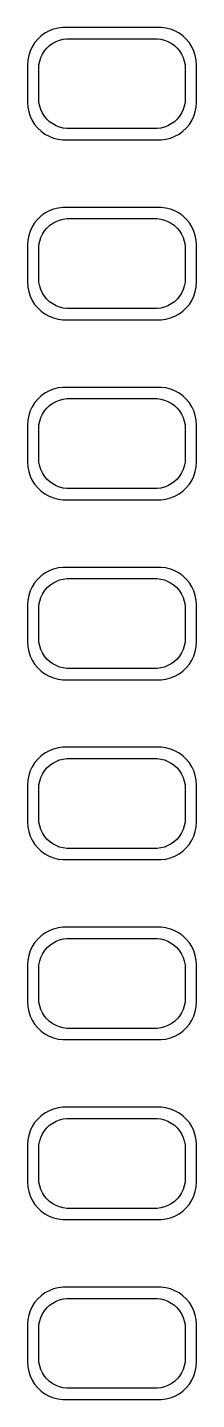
# Model space of a CAD drawing. Header units: metres. Extents: x -11 to 11, y 353 to 703.
# Drawn here: x -11.2 to 11.2, y 520.5 to 703.5 of the extents above; entities that cross this region are included whole.
import ezdxf

# ---------------------------------------------------------------- set-up
doc = ezdxf.new("R2010")
doc.units = ezdxf.units.M

msp = doc.modelspace()

# ---------------------------------------------------------------- linework, layer by layer
for p, q in [((-8.92912, 702.722), (-9.43712, 702.353)), ((-8.37889, 703.024), (-8.92912, 702.722)), ((-7.79507, 703.255), (-8.37889, 703.024)), ((-7.1869, 703.411), (-7.79507, 703.255)), ((-6.56395, 703.49), (-7.1869, 703.411)), ((6.56395, 703.49), (-6.56395, 703.49)), ((7.1869, 703.411), (6.56395, 703.49)), ((7.79507, 703.255), (7.1869, 703.411)), ((8.37889, 703.024), (7.79507, 703.255)), ((8.92912, 702.722), (8.37889, 703.024)), ((9.43712, 702.353), (8.92912, 702.722)), ((-10.6315, 700.909), (-10.8989, 700.341)), ((-10.2951, 701.439), (-10.6315, 700.909)), ((-9.89484, 701.923), (-10.2951, 701.439)), ((-9.43712, 702.353), (-9.89484, 701.923)), ((-8.66586, 700.738), (-8.29968, 701.082)), ((-8.29968, 701.082), (-7.8933, 701.377)), ((-7.8933, 701.377), (-7.45311, 701.619)), ((-7.45311, 701.619), (-6.98605, 701.804)), ((-6.98605, 701.804), (-6.49951, 701.929)), ((-6.49951, 701.929), (-6.00116, 701.992)), ((-6.00116, 701.992), (6.00116, 701.992)), ((6.00116, 701.992), (6.49951, 701.929)), ((6.49951, 701.929), (6.98605, 701.804)), ((6.98605, 701.804), (7.45311, 701.619)), ((7.45311, 701.619), (7.8933, 701.377)), ((7.8933, 701.377), (8.29968, 701.082)), ((8.29968, 701.082), (8.66586, 700.738)), ((9.89484, 701.923), (9.43712, 702.353)), ((10.2951, 701.439), (9.89484, 701.923)), ((10.6315, 700.909), (10.2951, 701.439)), ((10.8989, 700.341), (10.6315, 700.909)), ((-11.2106, 699.127), (-11.25, 698.5)), ((-11.0929, 699.743), (-11.2106, 699.127)), ((-10.8989, 700.341), (-11.0929, 699.743)), ((-9.71844, 698.501), (-9.62433, 698.995)), ((-9.62433, 698.995), (-9.4691, 699.472)), ((-9.4691, 699.472), (-9.25522, 699.927)), ((-9.25522, 699.927), (-8.98605, 700.351)), ((-8.98605, 700.351), (-8.66586, 700.738)), ((8.66586, 700.738), (8.98605, 700.351)), ((8.98605, 700.351), (9.25522, 699.927)), ((9.25522, 699.927), (9.4691, 699.472)), ((9.4691, 699.472), (9.62433, 698.995)), ((9.62433, 698.995), (9.71844, 698.501)), ((11.0929, 699.743), (10.8989, 700.341)), ((11.2106, 699.127), (11.0929, 699.743)), ((11.25, 698.5), (11.2106, 699.127)), ((-11.25, 698.5), (-11.25, 693.5)), ((-9.75, 698), (-9.71844, 698.501)), ((-9.75, 694), (-9.75, 698)), ((9.71844, 698.501), (9.75, 698)), ((9.75, 698), (9.75, 694)), ((11.25, 693.5), (11.25, 698.5)), ((-11.25, 693.5), (-11.2106, 692.873)), ((-9.71844, 693.499), (-9.75, 694)), ((-9.62433, 693.005), (-9.71844, 693.499)), ((9.71844, 693.499), (9.62433, 693.005)), ((9.75, 694), (9.71844, 693.499)), ((11.2106, 692.873), (11.25, 693.5)), ((-11.2106, 692.873), (-11.0929, 692.257)), ((-11.0929, 692.257), (-10.8989, 691.659)), ((-9.4691, 692.528), (-9.62433, 693.005)), ((-9.25522, 692.073), (-9.4691, 692.528)), ((-8.98605, 691.649), (-9.25522, 692.073)), ((9.25522, 692.073), (8.98605, 691.649)), ((9.4691, 692.528), (9.25522, 692.073)), ((9.62433, 693.005), (9.4691, 692.528)), ((10.8989, 691.659), (11.0929, 692.257)), ((11.0929, 692.257), (11.2106, 692.873)), ((-10.8989, 691.659), (-10.6315, 691.091)), ((-10.6315, 691.091), (-10.2951, 690.561)), ((-10.2951, 690.561), (-9.89484, 690.077)), ((-9.89484, 690.077), (-9.43712, 689.647)), ((-8.66586, 691.262), (-8.98605, 691.649)), ((-8.29968, 690.918), (-8.66586, 691.262)), ((-7.8933, 690.623), (-8.29968, 690.918)), ((-7.45311, 690.381), (-7.8933, 690.623)), ((-6.98605, 690.196), (-7.45311, 690.381)), ((-6.49951, 690.071), (-6.98605, 690.196)), ((-6.00116, 690.008), (-6.49951, 690.071)), ((6.00116, 690.008), (-6.00116, 690.008)), ((6.49951, 690.071), (6.00116, 690.008)), ((6.98605, 690.196), (6.49951, 690.071)), ((7.45311, 690.381), (6.98605, 690.196)), ((7.8933, 690.623), (7.45311, 690.381)), ((8.29968, 690.918), (7.8933, 690.623)), ((8.66586, 691.262), (8.29968, 690.918)), ((8.98605, 691.649), (8.66586, 691.262)), ((9.43712, 689.647), (9.89484, 690.077)), ((9.89484, 690.077), (10.2951, 690.561)), ((10.2951, 690.561), (10.6315, 691.091)), ((10.6315, 691.091), (10.8989, 691.659)), ((-9.43712, 689.647), (-8.92912, 689.278)), ((-8.92912, 689.278), (-8.37889, 688.976)), ((-8.37889, 688.976), (-7.79507, 688.745)), ((-7.79507, 688.745), (-7.1869, 688.589)), ((-7.1869, 688.589), (-6.56395, 688.51)), ((-6.56395, 688.51), (6.56395, 688.51)), ((6.56395, 688.51), (7.1869, 688.589)), ((7.1869, 688.589), (7.79507, 688.745)), ((7.79507, 688.745), (8.37889, 688.976)), ((8.37889, 688.976), (8.92912, 689.278)), ((8.92912, 689.278), (9.43712, 689.647)), ((-8.37889, 679.024), (-8.92912, 678.722)), ((-7.79507, 679.255), (-8.37889, 679.024)), ((-7.1869, 679.411), (-7.79507, 679.255)), ((-6.56395, 679.49), (-7.1869, 679.411)), ((6.56395, 679.49), (-6.56395, 679.49)), ((7.1869, 679.411), (6.56395, 679.49)), ((7.79507, 679.255), (7.1869, 679.411)), ((8.37889, 679.024), (7.79507, 679.255)), ((8.92912, 678.722), (8.37889, 679.024)), ((-10.2951, 677.439), (-10.6315, 676.909)), ((-9.89484, 677.923), (-10.2951, 677.439)), ((-9.43712, 678.353), (-9.89484, 677.923)), ((-8.92912, 678.722), (-9.43712, 678.353)), ((-8.66586, 676.738), (-8.29968, 677.082)), ((-8.29968, 677.082), (-7.8933, 677.377)), ((-7.8933, 677.377), (-7.45311, 677.619)), ((-7.45311, 677.619), (-6.98605, 677.804)), ((-6.98605, 677.804), (-6.49951, 677.929)), ((-6.49951, 677.929), (-6.00116, 677.992)), ((-6.00116, 677.992), (6.00116, 677.992)), ((6.00116, 677.992), (6.49951, 677.929)), ((6.49951, 677.929), (6.98605, 677.804)), ((6.98605, 677.804), (7.45311, 677.619)), ((7.45311, 677.619), (7.8933, 677.377)), ((7.8933, 677.377), (8.29968, 677.082)), ((8.29968, 677.082), (8.66586, 676.738)), ((9.43712, 678.353), (8.92912, 678.722)), ((9.89484, 677.923), (9.43712, 678.353)), ((10.2951, 677.439), (9.89484, 677.923)), ((10.6315, 676.909), (10.2951, 677.439)), ((-11.0929, 675.743), (-11.2106, 675.127)), ((-10.8989, 676.341), (-11.0929, 675.743)), ((-10.6315, 676.909), (-10.8989, 676.341)), ((-9.62433, 674.995), (-9.4691, 675.472)), ((-9.4691, 675.472), (-9.25522, 675.927)), ((-9.25522, 675.927), (-8.98605, 676.351)), ((-8.98605, 676.351), (-8.66586, 676.738)), ((8.66586, 676.738), (8.98605, 676.351)), ((8.98605, 676.351), (9.25522, 675.927)), ((9.25522, 675.927), (9.4691, 675.472)), ((9.4691, 675.472), (9.62433, 674.995)), ((10.8989, 676.341), (10.6315, 676.909)), ((11.0929, 675.743), (10.8989, 676.341)), ((11.2106, 675.127), (11.0929, 675.743)), ((-11.2106, 675.127), (-11.25, 674.5)), ((-11.25, 674.5), (-11.25, 669.5)), ((-9.75, 674), (-9.71844, 674.501)), ((-9.75, 670), (-9.75, 674)), ((-9.71844, 674.501), (-9.62433, 674.995)), ((9.62433, 674.995), (9.71844, 674.501)), ((9.71844, 674.501), (9.75, 674)), ((9.75, 674), (9.75, 670)), ((11.25, 674.5), (11.2106, 675.127)), ((11.25, 669.5), (11.25, 674.5)), ((-9.71844, 669.499), (-9.75, 670)), ((9.75, 670), (9.71844, 669.499)), ((-11.25, 669.5), (-11.2106, 668.873)), ((-11.2106, 668.873), (-11.0929, 668.257)), ((-11.0929, 668.257), (-10.8989, 667.659)), ((-9.62433, 669.005), (-9.71844, 669.499)), ((-9.4691, 668.528), (-9.62433, 669.005)), ((-9.25522, 668.073), (-9.4691, 668.528)), ((-8.98605, 667.649), (-9.25522, 668.073)), ((9.25522, 668.073), (8.98605, 667.649)), ((9.4691, 668.528), (9.25522, 668.073)), ((9.62433, 669.005), (9.4691, 668.528)), ((9.71844, 669.499), (9.62433, 669.005)), ((10.8989, 667.659), (11.0929, 668.257)), ((11.0929, 668.257), (11.2106, 668.873)), ((11.2106, 668.873), (11.25, 669.5)), ((-10.8989, 667.659), (-10.6315, 667.091)), ((-10.6315, 667.091), (-10.2951, 666.561)), ((-10.2951, 666.561), (-9.89484, 666.077)), ((-9.89484, 666.077), (-9.43712, 665.647)), ((-8.66586, 667.262), (-8.98605, 667.649)), ((-8.29968, 666.918), (-8.66586, 667.262)), ((-7.8933, 666.623), (-8.29968, 666.918)), ((-7.45311, 666.381), (-7.8933, 666.623)), ((-6.98605, 666.196), (-7.45311, 666.381)), ((-6.49951, 666.071), (-6.98605, 666.196)), ((-6.00116, 666.008), (-6.49951, 666.071)), ((6.49951, 666.071), (6.00116, 666.008)), ((6.98605, 666.196), (6.49951, 666.071)), ((7.45311, 666.381), (6.98605, 666.196)), ((7.8933, 666.623), (7.45311, 666.381)), ((8.29968, 666.918), (7.8933, 666.623)), ((8.66586, 667.262), (8.29968, 666.918)), ((8.98605, 667.649), (8.66586, 667.262)), ((9.43712, 665.647), (9.89484, 666.077)), ((9.89484, 666.077), (10.2951, 666.561)), ((10.2951, 666.561), (10.6315, 667.091)), ((10.6315, 667.091), (10.8989, 667.659)), ((-9.43712, 665.647), (-8.92912, 665.278)), ((-8.92912, 665.278), (-8.37889, 664.976)), ((-8.37889, 664.976), (-7.79507, 664.745)), ((-7.79507, 664.745), (-7.1869, 664.589)), ((-7.1869, 664.589), (-6.56395, 664.51)), ((-6.56395, 664.51), (6.56395, 664.51)), ((6.00116, 666.008), (-6.00116, 666.008)), ((6.56395, 664.51), (7.1869, 664.589)), ((7.1869, 664.589), (7.79507, 664.745)), ((7.79507, 664.745), (8.37889, 664.976)), ((8.37889, 664.976), (8.92912, 665.278)), ((8.92912, 665.278), (9.43712, 665.647)), ((-7.79507, 655.255), (-8.37889, 655.024)), ((-7.1869, 655.411), (-7.79507, 655.255)), ((-6.56395, 655.49), (-7.1869, 655.411)), ((6.56395, 655.49), (-6.56395, 655.49)), ((7.1869, 655.411), (6.56395, 655.49)), ((7.79507, 655.255), (7.1869, 655.411)), ((8.37889, 655.024), (7.79507, 655.255)), ((-10.2951, 653.439), (-10.6315, 652.909)), ((-9.89484, 653.923), (-10.2951, 653.439)), ((-9.43712, 654.353), (-9.89484, 653.923)), ((-8.92912, 654.722), (-9.43712, 654.353)), ((-8.37889, 655.024), (-8.92912, 654.722)), ((-8.29968, 653.082), (-7.8933, 653.377)), ((-7.8933, 653.377), (-7.45311, 653.619)), ((-7.45311, 653.619), (-6.98605, 653.804)), ((-6.98605, 653.804), (-6.49951, 653.929)), ((-6.49951, 653.929), (-6.00116, 653.992)), ((-6.00116, 653.992), (6.00116, 653.992)), ((6.00116, 653.992), (6.49951, 653.929)), ((6.49951, 653.929), (6.98605, 653.804)), ((6.98605, 653.804), (7.45311, 653.619)), ((7.45311, 653.619), (7.8933, 653.377)), ((7.8933, 653.377), (8.29968, 653.082)), ((8.92912, 654.722), (8.37889, 655.024)), ((9.43712, 654.353), (8.92912, 654.722)), ((9.89484, 653.923), (9.43712, 654.353)), ((10.2951, 653.439), (9.89484, 653.923)), ((10.6315, 652.909), (10.2951, 653.439)), ((-11.0929, 651.743), (-11.2106, 651.127)), ((-10.8989, 652.341), (-11.0929, 651.743)), ((-10.6315, 652.909), (-10.8989, 652.341)), ((-9.62433, 650.995), (-9.4691, 651.472)), ((-9.4691, 651.472), (-9.25522, 651.927)), ((-9.25522, 651.927), (-8.98605, 652.351)), ((-8.98605, 652.351), (-8.66586, 652.738)), ((-8.66586, 652.738), (-8.29968, 653.082)), ((8.29968, 653.082), (8.66586, 652.738)), ((8.66586, 652.738), (8.98605, 652.351)), ((8.98605, 652.351), (9.25522, 651.927)), ((9.25522, 651.927), (9.4691, 651.472)), ((9.4691, 651.472), (9.62433, 650.995)), ((10.8989, 652.341), (10.6315, 652.909)), ((11.0929, 651.743), (10.8989, 652.341)), ((11.2106, 651.127), (11.0929, 651.743)), ((-11.2106, 651.127), (-11.25, 650.5)), ((-11.25, 650.5), (-11.25, 645.5)), ((-9.75, 650), (-9.71844, 650.501)), ((-9.75, 646), (-9.75, 650)), ((-9.71844, 650.501), (-9.62433, 650.995)), ((9.62433, 650.995), (9.71844, 650.501)), ((9.71844, 650.501), (9.75, 650)), ((9.75, 650), (9.75, 646)), ((11.25, 650.5), (11.2106, 651.127)), ((11.25, 645.5), (11.25, 650.5)), ((-9.71844, 645.499), (-9.75, 646)), ((9.75, 646), (9.71844, 645.499)), ((-11.25, 645.5), (-11.2106, 644.873)), ((-11.2106, 644.873), (-11.0929, 644.257)), ((-11.0929, 644.257), (-10.8989, 643.659)), ((-9.62433, 645.005), (-9.71844, 645.499)), ((-9.4691, 644.528), (-9.62433, 645.005)), ((-9.25522, 644.073), (-9.4691, 644.528)), ((9.4691, 644.528), (9.25522, 644.073)), ((9.62433, 645.005), (9.4691, 644.528)), ((9.71844, 645.499), (9.62433, 645.005)), ((10.8989, 643.659), (11.0929, 644.257)), ((11.0929, 644.257), (11.2106, 644.873)), ((11.2106, 644.873), (11.25, 645.5)), ((-10.8989, 643.659), (-10.6315, 643.091)), ((-10.6315, 643.091), (-10.2951, 642.561)), ((-10.2951, 642.561), (-9.89484, 642.077)), ((-8.98605, 643.649), (-9.25522, 644.073)), ((-8.66586, 643.262), (-8.98605, 643.649)), ((-8.29968, 642.918), (-8.66586, 643.262)), ((-7.8933, 642.623), (-8.29968, 642.918)), ((-7.45311, 642.381), (-7.8933, 642.623)), ((-6.98605, 642.196), (-7.45311, 642.381)), ((7.45311, 642.381), (6.98605, 642.196)), ((7.8933, 642.623), (7.45311, 642.381)), ((8.29968, 642.918), (7.8933, 642.623)), ((8.66586, 643.262), (8.29968, 642.918)), ((8.98605, 643.649), (8.66586, 643.262)), ((9.25522, 644.073), (8.98605, 643.649)), ((9.89484, 642.077), (10.2951, 642.561)), ((10.2951, 642.561), (10.6315, 643.091)), ((10.6315, 643.091), (10.8989, 643.659)), ((-9.89484, 642.077), (-9.43712, 641.647)), ((-9.43712, 641.647), (-8.92912, 641.278)), ((-8.92912, 641.278), (-8.37889, 640.976)), ((-8.37889, 640.976), (-7.79507, 640.745)), ((-7.79507, 640.745), (-7.1869, 640.589)), ((-7.1869, 640.589), (-6.56395, 640.51)), ((-6.49951, 642.071), (-6.98605, 642.196)), ((-6.56395, 640.51), (6.56395, 640.51)), ((-6.00116, 642.008), (-6.49951, 642.071)), ((6.00116, 642.008), (-6.00116, 642.008)), ((6.49951, 642.071), (6.00116, 642.008)), ((6.98605, 642.196), (6.49951, 642.071)), ((6.56395, 640.51), (7.1869, 640.589)), ((7.1869, 640.589), (7.79507, 640.745)), ((7.79507, 640.745), (8.37889, 640.976)), ((8.37889, 640.976), (8.92912, 641.278)), ((8.92912, 641.278), (9.43712, 641.647)), ((9.43712, 641.647), (9.89484, 642.077)), ((-7.1869, 631.411), (-7.79507, 631.255)), ((-6.56395, 631.49), (-7.1869, 631.411)), ((6.56395, 631.49), (-6.56395, 631.49)), ((7.1869, 631.411), (6.56395, 631.49)), ((7.79507, 631.255), (7.1869, 631.411)), ((-9.89484, 629.923), (-10.2951, 629.439)), ((-9.43712, 630.353), (-9.89484, 629.923)), ((-8.92912, 630.722), (-9.43712, 630.353)), ((-8.37889, 631.024), (-8.92912, 630.722)), ((-7.79507, 631.255), (-8.37889, 631.024)), ((-7.8933, 629.377), (-7.45311, 629.619)), ((-7.45311, 629.619), (-6.98605, 629.804)), ((-6.98605, 629.804), (-6.49951, 629.929)), ((-6.49951, 629.929), (-6.00116, 629.992)), ((-6.00116, 629.992), (6.00116, 629.992)), ((6.00116, 629.992), (6.49951, 629.929)), ((6.49951, 629.929), (6.98605, 629.804)), ((6.98605, 629.804), (7.45311, 629.619)), ((7.45311, 629.619), (7.8933, 629.377)), ((8.37889, 631.024), (7.79507, 631.255)), ((8.92912, 630.722), (8.37889, 631.024)), ((9.43712, 630.353), (8.92912, 630.722)), ((9.89484, 629.923), (9.43712, 630.353)), ((10.2951, 629.439), (9.89484, 629.923)), ((-11.0929, 627.743), (-11.2106, 627.127)), ((-10.8989, 628.341), (-11.0929, 627.743)), ((-10.6315, 628.909), (-10.8989, 628.341)), ((-10.2951, 629.439), (-10.6315, 628.909)), ((-9.4691, 627.472), (-9.25522, 627.927)), ((-9.25522, 627.927), (-8.98605, 628.351)), ((-8.98605, 628.351), (-8.66586, 628.738)), ((-8.66586, 628.738), (-8.29968, 629.082)), ((-8.29968, 629.082), (-7.8933, 629.377)), ((7.8933, 629.377), (8.29968, 629.082)), ((8.29968, 629.082), (8.66586, 628.738)), ((8.66586, 628.738), (8.98605, 628.351)), ((8.98605, 628.351), (9.25522, 627.927)), ((9.25522, 627.927), (9.4691, 627.472)), ((10.6315, 628.909), (10.2951, 629.439)), ((10.8989, 628.341), (10.6315, 628.909)), ((11.0929, 627.743), (10.8989, 628.341)), ((11.2106, 627.127), (11.0929, 627.743)), ((-11.2106, 627.127), (-11.25, 626.5)), ((-11.25, 626.5), (-11.25, 621.5)), ((-9.75, 626), (-9.71844, 626.501)), ((-9.75, 622), (-9.75, 626)), ((-9.71844, 626.501), (-9.62433, 626.995)), ((-9.62433, 626.995), (-9.4691, 627.472)), ((9.4691, 627.472), (9.62433, 626.995)), ((9.62433, 626.995), (9.71844, 626.501)), ((9.71844, 626.501), (9.75, 626)), ((9.75, 626), (9.75, 622)), ((11.25, 626.5), (11.2106, 627.127)), ((11.25, 621.5), (11.25, 626.5)), ((-11.25, 621.5), (-11.2106, 620.873)), ((-11.2106, 620.873), (-11.0929, 620.257)), ((-9.71844, 621.499), (-9.75, 622)), ((-9.62433, 621.005), (-9.71844, 621.499)), ((-9.4691, 620.528), (-9.62433, 621.005)), ((-9.25522, 620.073), (-9.4691, 620.528)), ((9.4691, 620.528), (9.25522, 620.073)), ((9.62433, 621.005), (9.4691, 620.528)), ((9.71844, 621.499), (9.62433, 621.005)), ((9.75, 622), (9.71844, 621.499)), ((11.0929, 620.257), (11.2106, 620.873)), ((11.2106, 620.873), (11.25, 621.5)), ((-11.0929, 620.257), (-10.8989, 619.659)), ((-10.8989, 619.659), (-10.6315, 619.091)), ((-10.6315, 619.091), (-10.2951, 618.561)), ((-10.2951, 618.561), (-9.89484, 618.077)), ((-8.98605, 619.649), (-9.25522, 620.073)), ((-8.66586, 619.262), (-8.98605, 619.649)), ((-8.29968, 618.918), (-8.66586, 619.262)), ((-7.8933, 618.623), (-8.29968, 618.918)), ((-7.45311, 618.381), (-7.8933, 618.623)), ((7.8933, 618.623), (7.45311, 618.381)), ((8.29968, 618.918), (7.8933, 618.623)), ((8.66586, 619.262), (8.29968, 618.918)), ((8.98605, 619.649), (8.66586, 619.262)), ((9.25522, 620.073), (8.98605, 619.649)), ((9.89484, 618.077), (10.2951, 618.561)), ((10.2951, 618.561), (10.6315, 619.091)), ((10.6315, 619.091), (10.8989, 619.659)), ((10.8989, 619.659), (11.0929, 620.257)), ((-9.89484, 618.077), (-9.43712, 617.647)), ((-9.43712, 617.647), (-8.92912, 617.278)), ((-8.92912, 617.278), (-8.37889, 616.976)), ((-8.37889, 616.976), (-7.79507, 616.745)), ((-7.79507, 616.745), (-7.1869, 616.589)), ((-6.98605, 618.196), (-7.45311, 618.381)), ((-6.49951, 618.071), (-6.98605, 618.196)), ((-6.00116, 618.008), (-6.49951, 618.071)), ((6.00116, 618.008), (-6.00116, 618.008)), ((6.49951, 618.071), (6.00116, 618.008)), ((6.98605, 618.196), (6.49951, 618.071)), ((7.45311, 618.381), (6.98605, 618.196)), ((7.1869, 616.589), (7.79507, 616.745)), ((7.79507, 616.745), (8.37889, 616.976)), ((8.37889, 616.976), (8.92912, 617.278)), ((8.92912, 617.278), (9.43712, 617.647)), ((9.43712, 617.647), (9.89484, 618.077)), ((-7.1869, 616.589), (-6.56395, 616.51)), ((-6.56395, 616.51), (6.56395, 616.51)), ((6.56395, 616.51), (7.1869, 616.589)), ((-9.89484, 605.923), (-10.2951, 605.439)), ((-9.43712, 606.353), (-9.89484, 605.923)), ((-8.92912, 606.722), (-9.43712, 606.353)), ((-8.37889, 607.024), (-8.92912, 606.722)), ((-7.79507, 607.255), (-8.37889, 607.024)), ((-7.1869, 607.411), (-7.79507, 607.255)), ((-7.45311, 605.619), (-6.98605, 605.804)), ((-6.56395, 607.49), (-7.1869, 607.411)), ((-6.98605, 605.804), (-6.49951, 605.929)), ((6.56395, 607.49), (-6.56395, 607.49)), ((-6.49951, 605.929), (-6.00116, 605.992)), ((-6.00116, 605.992), (6.00116, 605.992)), ((6.00116, 605.992), (6.49951, 605.929)), ((6.49951, 605.929), (6.98605, 605.804)), ((7.1869, 607.411), (6.56395, 607.49)), ((6.98605, 605.804), (7.45311, 605.619)), ((7.79507, 607.255), (7.1869, 607.411)), ((8.37889, 607.024), (7.79507, 607.255)), ((8.92912, 606.722), (8.37889, 607.024)), ((9.43712, 606.353), (8.92912, 606.722)), ((9.89484, 605.923), (9.43712, 606.353)), ((10.2951, 605.439), (9.89484, 605.923)), ((-10.8989, 604.341), (-11.0929, 603.743)), ((-10.6315, 604.909), (-10.8989, 604.341)), ((-10.2951, 605.439), (-10.6315, 604.909)), ((-9.4691, 603.472), (-9.25522, 603.927)), ((-9.25522, 603.927), (-8.98605, 604.351)), ((-8.98605, 604.351), (-8.66586, 604.738)), ((-8.66586, 604.738), (-8.29968, 605.082)), ((-8.29968, 605.082), (-7.8933, 605.377)), ((-7.8933, 605.377), (-7.45311, 605.619)), ((7.45311, 605.619), (7.8933, 605.377)), ((7.8933, 605.377), (8.29968, 605.082)), ((8.29968, 605.082), (8.66586, 604.738)), ((8.66586, 604.738), (8.98605, 604.351)), ((8.98605, 604.351), (9.25522, 603.927)), ((9.25522, 603.927), (9.4691, 603.472)), ((10.6315, 604.909), (10.2951, 605.439)), ((10.8989, 604.341), (10.6315, 604.909)), ((11.0929, 603.743), (10.8989, 604.341)), ((-11.2106, 603.127), (-11.25, 602.5)), ((-11.25, 602.5), (-11.25, 597.5)), ((-11.0929, 603.743), (-11.2106, 603.127)), ((-9.75, 602), (-9.71844, 602.501)), ((-9.71844, 602.501), (-9.62433, 602.995)), ((-9.62433, 602.995), (-9.4691, 603.472)), ((9.4691, 603.472), (9.62433, 602.995)), ((9.62433, 602.995), (9.71844, 602.501)), ((9.71844, 602.501), (9.75, 602)), ((11.2106, 603.127), (11.0929, 603.743)), ((11.25, 602.5), (11.2106, 603.127)), ((11.25, 597.5), (11.25, 602.5)), ((-9.75, 598), (-9.75, 602)), ((9.75, 602), (9.75, 598)), ((-11.25, 597.5), (-11.2106, 596.873)), ((-11.2106, 596.873), (-11.0929, 596.257)), ((-9.71844, 597.499), (-9.75, 598)), ((-9.62433, 597.005), (-9.71844, 597.499)), ((-9.4691, 596.528), (-9.62433, 597.005)), ((-9.25522, 596.073), (-9.4691, 596.528)), ((9.4691, 596.528), (9.25522, 596.073)), ((9.62433, 597.005), (9.4691, 596.528)), ((9.71844, 597.499), (9.62433, 597.005)), ((9.75, 598), (9.71844, 597.499)), ((11.0929, 596.257), (11.2106, 596.873)), ((11.2106, 596.873), (11.25, 597.5)), ((-11.0929, 596.257), (-10.8989, 595.659)), ((-10.8989, 595.659), (-10.6315, 595.091)), ((-10.6315, 595.091), (-10.2951, 594.561)), ((-8.98605, 595.649), (-9.25522, 596.073)), ((-8.66586, 595.262), (-8.98605, 595.649)), ((-8.29968, 594.918), (-8.66586, 595.262)), ((-7.8933, 594.623), (-8.29968, 594.918)), ((8.29968, 594.918), (7.8933, 594.623)), ((8.66586, 595.262), (8.29968, 594.918)), ((8.98605, 595.649), (8.66586, 595.262)), ((9.25522, 596.073), (8.98605, 595.649)), ((10.2951, 594.561), (10.6315, 595.091)), ((10.6315, 595.091), (10.8989, 595.659)), ((10.8989, 595.659), (11.0929, 596.257)), ((-10.2951, 594.561), (-9.89484, 594.077)), ((-9.89484, 594.077), (-9.43712, 593.647)), ((-9.43712, 593.647), (-8.92912, 593.278)), ((-8.92912, 593.278), (-8.37889, 592.976)), ((-8.37889, 592.976), (-7.79507, 592.745)), ((-7.45311, 594.381), (-7.8933, 594.623)), ((-6.98605, 594.196), (-7.45311, 594.381)), ((-6.49951, 594.071), (-6.98605, 594.196)), ((-6.00116, 594.008), (-6.49951, 594.071)), ((6.00116, 594.008), (-6.00116, 594.008)), ((6.49951, 594.071), (6.00116, 594.008)), ((6.98605, 594.196), (6.49951, 594.071)), ((7.45311, 594.381), (6.98605, 594.196)), ((7.8933, 594.623), (7.45311, 594.381)), ((7.79507, 592.745), (8.37889, 592.976)), ((8.37889, 592.976), (8.92912, 593.278)), ((8.92912, 593.278), (9.43712, 593.647)), ((9.43712, 593.647), (9.89484, 594.077)), ((9.89484, 594.077), (10.2951, 594.561)), ((-7.79507, 592.745), (-7.1869, 592.589)), ((-7.1869, 592.589), (-6.56395, 592.51)), ((-6.56395, 592.51), (6.56395, 592.51)), ((6.56395, 592.51), (7.1869, 592.589)), ((7.1869, 592.589), (7.79507, 592.745)), ((-9.89484, 581.923), (-10.2951, 581.439)), ((-9.43712, 582.353), (-9.89484, 581.923)), ((-8.92912, 582.722), (-9.43712, 582.353)), ((-8.37889, 583.024), (-8.92912, 582.722)), ((-7.79507, 583.255), (-8.37889, 583.024)), ((-7.1869, 583.411), (-7.79507, 583.255)), ((-6.56395, 583.49), (-7.1869, 583.411)), ((-6.98605, 581.804), (-6.49951, 581.929)), ((6.56395, 583.49), (-6.56395, 583.49)), ((-6.49951, 581.929), (-6.00116, 581.992)), ((-6.00116, 581.992), (6.00116, 581.992)), ((6.00116, 581.992), (6.49951, 581.929)), ((6.49951, 581.929), (6.98605, 581.804)), ((7.1869, 583.411), (6.56395, 583.49)), ((7.79507, 583.255), (7.1869, 583.411)), ((8.37889, 583.024), (7.79507, 583.255)), ((8.92912, 582.722), (8.37889, 583.024)), ((9.43712, 582.353), (8.92912, 582.722)), ((9.89484, 581.923), (9.43712, 582.353)), ((10.2951, 581.439), (9.89484, 581.923)), ((-10.8989, 580.341), (-11.0929, 579.743)), ((-10.6315, 580.909), (-10.8989, 580.341)), ((-10.2951, 581.439), (-10.6315, 580.909)), ((-9.25522, 579.927), (-8.98605, 580.351)), ((-8.98605, 580.351), (-8.66586, 580.738)), ((-8.66586, 580.738), (-8.29968, 581.082)), ((-8.29968, 581.082), (-7.8933, 581.377)), ((-7.8933, 581.377), (-7.45311, 581.619)), ((-7.45311, 581.619), (-6.98605, 581.804)), ((6.98605, 581.804), (7.45311, 581.619)), ((7.45311, 581.619), (7.8933, 581.377)), ((7.8933, 581.377), (8.29968, 581.082)), ((8.29968, 581.082), (8.66586, 580.738)), ((8.66586, 580.738), (8.98605, 580.351)), ((8.98605, 580.351), (9.25522, 579.927)), ((10.6315, 580.909), (10.2951, 581.439)), ((10.8989, 580.341), (10.6315, 580.909)), ((11.0929, 579.743), (10.8989, 580.341)), ((-11.2106, 579.127), (-11.25, 578.5)), ((-11.25, 578.5), (-11.25, 573.5)), ((-11.0929, 579.743), (-11.2106, 579.127)), ((-9.75, 578), (-9.71844, 578.501)), ((-9.71844, 578.501), (-9.62433, 578.995)), ((-9.62433, 578.995), (-9.4691, 579.472)), ((-9.4691, 579.472), (-9.25522, 579.927)), ((9.25522, 579.927), (9.4691, 579.472)), ((9.4691, 579.472), (9.62433, 578.995)), ((9.62433, 578.995), (9.71844, 578.501)), ((9.71844, 578.501), (9.75, 578)), ((11.2106, 579.127), (11.0929, 579.743)), ((11.25, 578.5), (11.2106, 579.127)), ((11.25, 573.5), (11.25, 578.5)), ((-9.75, 574), (-9.75, 578)), ((9.75, 578), (9.75, 574)), ((-11.25, 573.5), (-11.2106, 572.873)), ((-11.2106, 572.873), (-11.0929, 572.257)), ((-9.71844, 573.499), (-9.75, 574)), ((-9.62433, 573.005), (-9.71844, 573.499)), ((-9.4691, 572.528), (-9.62433, 573.005)), ((9.62433, 573.005), (9.4691, 572.528)), ((9.71844, 573.499), (9.62433, 573.005)), ((9.75, 574), (9.71844, 573.499)), ((11.0929, 572.257), (11.2106, 572.873)), ((11.2106, 572.873), (11.25, 573.5)), ((-11.0929, 572.257), (-10.8989, 571.659)), ((-10.8989, 571.659), (-10.6315, 571.091)), ((-10.6315, 571.091), (-10.2951, 570.561)), ((-9.25522, 572.073), (-9.4691, 572.528)), ((-8.98605, 571.649), (-9.25522, 572.073)), ((-8.66586, 571.262), (-8.98605, 571.649)), ((-8.29968, 570.918), (-8.66586, 571.262)), ((-7.8933, 570.623), (-8.29968, 570.918)), ((8.29968, 570.918), (7.8933, 570.623)), ((8.66586, 571.262), (8.29968, 570.918)), ((8.98605, 571.649), (8.66586, 571.262)), ((9.25522, 572.073), (8.98605, 571.649)), ((9.4691, 572.528), (9.25522, 572.073)), ((10.2951, 570.561), (10.6315, 571.091)), ((10.6315, 571.091), (10.8989, 571.659)), ((10.8989, 571.659), (11.0929, 572.257)), ((-10.2951, 570.561), (-9.89484, 570.077)), ((-9.89484, 570.077), (-9.43712, 569.647)), ((-9.43712, 569.647), (-8.92912, 569.278)), ((-8.92912, 569.278), (-8.37889, 568.976)), ((-7.45311, 570.381), (-7.8933, 570.623)), ((-6.98605, 570.196), (-7.45311, 570.381)), ((-6.49951, 570.071), (-6.98605, 570.196)), ((-6.00116, 570.008), (-6.49951, 570.071)), ((6.00116, 570.008), (-6.00116, 570.008)), ((6.49951, 570.071), (6.00116, 570.008)), ((6.98605, 570.196), (6.49951, 570.071)), ((7.45311, 570.381), (6.98605, 570.196)), ((7.8933, 570.623), (7.45311, 570.381)), ((8.37889, 568.976), (8.92912, 569.278)), ((8.92912, 569.278), (9.43712, 569.647)), ((9.43712, 569.647), (9.89484, 570.077)), ((9.89484, 570.077), (10.2951, 570.561)), ((-8.37889, 568.976), (-7.79507, 568.745)), ((-7.79507, 568.745), (-7.1869, 568.589)), ((-7.1869, 568.589), (-6.56395, 568.51)), ((-6.56395, 568.51), (6.56395, 568.51)), ((6.56395, 568.51), (7.1869, 568.589)), ((7.1869, 568.589), (7.79507, 568.745)), ((7.79507, 568.745), (8.37889, 568.976)), ((-9.43712, 558.353), (-9.89484, 557.923)), ((-8.92912, 558.722), (-9.43712, 558.353)), ((-8.37889, 559.024), (-8.92912, 558.722)), ((-7.79507, 559.255), (-8.37889, 559.024)), ((-7.1869, 559.411), (-7.79507, 559.255)), ((-6.56395, 559.49), (-7.1869, 559.411)), ((6.56395, 559.49), (-6.56395, 559.49)), ((7.1869, 559.411), (6.56395, 559.49)), ((7.79507, 559.255), (7.1869, 559.411)), ((8.37889, 559.024), (7.79507, 559.255)), ((8.92912, 558.722), (8.37889, 559.024)), ((9.43712, 558.353), (8.92912, 558.722)), ((9.89484, 557.923), (9.43712, 558.353)), ((-10.8989, 556.341), (-11.0929, 555.743)), ((-10.6315, 556.909), (-10.8989, 556.341)), ((-10.2951, 557.439), (-10.6315, 556.909)), ((-9.89484, 557.923), (-10.2951, 557.439)), ((-9.25522, 555.927), (-8.98605, 556.351)), ((-8.98605, 556.351), (-8.66586, 556.738)), ((-8.66586, 556.738), (-8.29968, 557.082)), ((-8.29968, 557.082), (-7.8933, 557.377)), ((-7.8933, 557.377), (-7.45311, 557.619)), ((-7.45311, 557.619), (-6.98605, 557.804)), ((-6.98605, 557.804), (-6.49951, 557.929)), ((-6.49951, 557.929), (-6.00116, 557.992)), ((-6.00116, 557.992), (6.00116, 557.992)), ((6.00116, 557.992), (6.49951, 557.929)), ((6.49951, 557.929), (6.98605, 557.804)), ((6.98605, 557.804), (7.45311, 557.619)), ((7.45311, 557.619), (7.8933, 557.377)), ((7.8933, 557.377), (8.29968, 557.082)), ((8.29968, 557.082), (8.66586, 556.738)), ((8.66586, 556.738), (8.98605, 556.351)), ((8.98605, 556.351), (9.25522, 555.927)), ((10.2951, 557.439), (9.89484, 557.923)), ((10.6315, 556.909), (10.2951, 557.439)), ((10.8989, 556.341), (10.6315, 556.909)), ((11.0929, 555.743), (10.8989, 556.341)), ((-11.2106, 555.127), (-11.25, 554.5)), ((-11.25, 554.5), (-11.25, 549.5)), ((-11.0929, 555.743), (-11.2106, 555.127)), ((-9.75, 554), (-9.71844, 554.501)), ((-9.71844, 554.501), (-9.62433, 554.995)), ((-9.62433, 554.995), (-9.4691, 555.472)), ((-9.4691, 555.472), (-9.25522, 555.927)), ((9.25522, 555.927), (9.4691, 555.472)), ((9.4691, 555.472), (9.62433, 554.995)), ((9.62433, 554.995), (9.71844, 554.501)), ((9.71844, 554.501), (9.75, 554)), ((11.2106, 555.127), (11.0929, 555.743)), ((11.25, 554.5), (11.2106, 555.127)), ((11.25, 549.5), (11.25, 554.5)), ((-9.75, 550), (-9.75, 554)), ((9.75, 554), (9.75, 550)), ((-11.25, 549.5), (-11.2106, 548.873)), ((-9.71844, 549.499), (-9.75, 550)), ((-9.62433, 549.005), (-9.71844, 549.499)), ((-9.4691, 548.528), (-9.62433, 549.005)), ((9.62433, 549.005), (9.4691, 548.528)), ((9.71844, 549.499), (9.62433, 549.005)), ((9.75, 550), (9.71844, 549.499)), ((11.2106, 548.873), (11.25, 549.5)), ((-11.2106, 548.873), (-11.0929, 548.257)), ((-11.0929, 548.257), (-10.8989, 547.659)), ((-10.8989, 547.659), (-10.6315, 547.091)), ((-9.25522, 548.073), (-9.4691, 548.528)), ((-8.98605, 547.649), (-9.25522, 548.073)), ((-8.66586, 547.262), (-8.98605, 547.649)), ((-8.29968, 546.918), (-8.66586, 547.262)), ((8.66586, 547.262), (8.29968, 546.918)), ((8.98605, 547.649), (8.66586, 547.262)), ((9.25522, 548.073), (8.98605, 547.649)), ((9.4691, 548.528), (9.25522, 548.073)), ((10.6315, 547.091), (10.8989, 547.659)), ((10.8989, 547.659), (11.0929, 548.257)), ((11.0929, 548.257), (11.2106, 548.873)), ((-10.6315, 547.091), (-10.2951, 546.561)), ((-10.2951, 546.561), (-9.89484, 546.077)), ((-9.89484, 546.077), (-9.43712, 545.647)), ((-9.43712, 545.647), (-8.92912, 545.278)), ((-7.8933, 546.623), (-8.29968, 546.918)), ((-7.45311, 546.381), (-7.8933, 546.623)), ((-6.98605, 546.196), (-7.45311, 546.381)), ((-6.49951, 546.071), (-6.98605, 546.196)), ((-6.00116, 546.008), (-6.49951, 546.071)), ((6.00116, 546.008), (-6.00116, 546.008)), ((6.49951, 546.071), (6.00116, 546.008)), ((6.98605, 546.196), (6.49951, 546.071)), ((7.45311, 546.381), (6.98605, 546.196)), ((7.8933, 546.623), (7.45311, 546.381)), ((8.29968, 546.918), (7.8933, 546.623)), ((8.92912, 545.278), (9.43712, 545.647)), ((9.43712, 545.647), (9.89484, 546.077)), ((9.89484, 546.077), (10.2951, 546.561)), ((10.2951, 546.561), (10.6315, 547.091)), ((-8.92912, 545.278), (-8.37889, 544.976)), ((-8.37889, 544.976), (-7.79507, 544.745)), ((-7.79507, 544.745), (-7.1869, 544.589)), ((-7.1869, 544.589), (-6.56395, 544.51)), ((-6.56395, 544.51), (6.56395, 544.51)), ((6.56395, 544.51), (7.1869, 544.589)), ((7.1869, 544.589), (7.79507, 544.745)), ((7.79507, 544.745), (8.37889, 544.976)), ((8.37889, 544.976), (8.92912, 545.278)), ((-9.43712, 534.353), (-9.89484, 533.923)), ((-8.92912, 534.722), (-9.43712, 534.353)), ((-8.37889, 535.024), (-8.92912, 534.722)), ((-7.79507, 535.255), (-8.37889, 535.024)), ((-7.1869, 535.411), (-7.79507, 535.255)), ((-6.56395, 535.49), (-7.1869, 535.411)), ((6.56395, 535.49), (-6.56395, 535.49)), ((7.1869, 535.411), (6.56395, 535.49)), ((7.79507, 535.255), (7.1869, 535.411)), ((8.37889, 535.024), (7.79507, 535.255)), ((8.92912, 534.722), (8.37889, 535.024)), ((9.43712, 534.353), (8.92912, 534.722)), ((9.89484, 533.923), (9.43712, 534.353)), ((-10.6315, 532.909), (-10.8989, 532.341)), ((-10.2951, 533.439), (-10.6315, 532.909)), ((-9.89484, 533.923), (-10.2951, 533.439)), ((-8.98605, 532.351), (-8.66586, 532.738)), ((-8.66586, 532.738), (-8.29968, 533.082)), ((-8.29968, 533.082), (-7.8933, 533.377)), ((-7.8933, 533.377), (-7.45311, 533.619)), ((-7.45311, 533.619), (-6.98605, 533.804)), ((-6.98605, 533.804), (-6.49951, 533.929)), ((-6.49951, 533.929), (-6.00116, 533.992)), ((-6.00116, 533.992), (6.00116, 533.992)), ((6.00116, 533.992), (6.49951, 533.929)), ((6.49951, 533.929), (6.98605, 533.804)), ((6.98605, 533.804), (7.45311, 533.619)), ((7.45311, 533.619), (7.8933, 533.377)), ((7.8933, 533.377), (8.29968, 533.082)), ((8.29968, 533.082), (8.66586, 532.738)), ((8.66586, 532.738), (8.98605, 532.351)), ((10.2951, 533.439), (9.89484, 533.923)), ((10.6315, 532.909), (10.2951, 533.439)), ((10.8989, 532.341), (10.6315, 532.909)), ((-11.2106, 531.127), (-11.25, 530.5)), ((-11.0929, 531.743), (-11.2106, 531.127)), ((-10.8989, 532.341), (-11.0929, 531.743)), ((-9.71844, 530.501), (-9.62433, 530.995)), ((-9.62433, 530.995), (-9.4691, 531.472)), ((-9.4691, 531.472), (-9.25522, 531.927)), ((-9.25522, 531.927), (-8.98605, 532.351)), ((8.98605, 532.351), (9.25522, 531.927)), ((9.25522, 531.927), (9.4691, 531.472)), ((9.4691, 531.472), (9.62433, 530.995)), ((9.62433, 530.995), (9.71844, 530.501)), ((11.0929, 531.743), (10.8989, 532.341)), ((11.2106, 531.127), (11.0929, 531.743)), ((11.25, 530.5), (11.2106, 531.127)), ((-11.25, 530.5), (-11.25, 525.5)), ((-9.75, 530), (-9.71844, 530.501)), ((-9.75, 526), (-9.75, 530)), ((9.71844, 530.501), (9.75, 530)), ((9.75, 530), (9.75, 526)), ((11.25, 525.5), (11.25, 530.5)), ((-11.25, 525.5), (-11.2106, 524.873)), ((-9.71844, 525.499), (-9.75, 526)), ((-9.62433, 525.005), (-9.71844, 525.499)), ((9.71844, 525.499), (9.62433, 525.005)), ((9.75, 526), (9.71844, 525.499)), ((11.2106, 524.873), (11.25, 525.5)), ((-11.2106, 524.873), (-11.0929, 524.257)), ((-11.0929, 524.257), (-10.8989, 523.659)), ((-10.8989, 523.659), (-10.6315, 523.091)), ((-9.4691, 524.528), (-9.62433, 525.005)), ((-9.25522, 524.073), (-9.4691, 524.528)), ((-8.98605, 523.649), (-9.25522, 524.073)), ((-8.66586, 523.262), (-8.98605, 523.649)), ((8.98605, 523.649), (8.66586, 523.262)), ((9.25522, 524.073), (8.98605, 523.649)), ((9.4691, 524.528), (9.25522, 524.073)), ((9.62433, 525.005), (9.4691, 524.528)), ((10.6315, 523.091), (10.8989, 523.659)), ((10.8989, 523.659), (11.0929, 524.257)), ((11.0929, 524.257), (11.2106, 524.873)), ((-10.6315, 523.091), (-10.2951, 522.561)), ((-10.2951, 522.561), (-9.89484, 522.077)), ((-9.89484, 522.077), (-9.43712, 521.647)), ((-9.43712, 521.647), (-8.92912, 521.278)), ((-8.29968, 522.918), (-8.66586, 523.262)), ((-7.8933, 522.623), (-8.29968, 522.918)), ((-7.45311, 522.381), (-7.8933, 522.623)), ((-6.98605, 522.196), (-7.45311, 522.381)), ((-6.49951, 522.071), (-6.98605, 522.196)), ((-6.00116, 522.008), (-6.49951, 522.071)), ((6.00116, 522.008), (-6.00116, 522.008)), ((6.49951, 522.071), (6.00116, 522.008)), ((6.98605, 522.196), (6.49951, 522.071)), ((7.45311, 522.381), (6.98605, 522.196)), ((7.8933, 522.623), (7.45311, 522.381)), ((8.29968, 522.918), (7.8933, 522.623)), ((8.66586, 523.262), (8.29968, 522.918)), ((8.92912, 521.278), (9.43712, 521.647)), ((9.43712, 521.647), (9.89484, 522.077)), ((9.89484, 522.077), (10.2951, 522.561)), ((10.2951, 522.561), (10.6315, 523.091)), ((-8.92912, 521.278), (-8.37889, 520.976)), ((-8.37889, 520.976), (-7.79507, 520.745)), ((-7.79507, 520.745), (-7.1869, 520.589)), ((-7.1869, 520.589), (-6.56395, 520.51)), ((-6.56395, 520.51), (6.56395, 520.51)), ((6.56395, 520.51), (7.1869, 520.589)), ((7.1869, 520.589), (7.79507, 520.745)), ((7.79507, 520.745), (8.37889, 520.976)), ((8.37889, 520.976), (8.92912, 521.278))]:
    msp.add_line(p, q)

doc.saveas('drawing.dxf')
